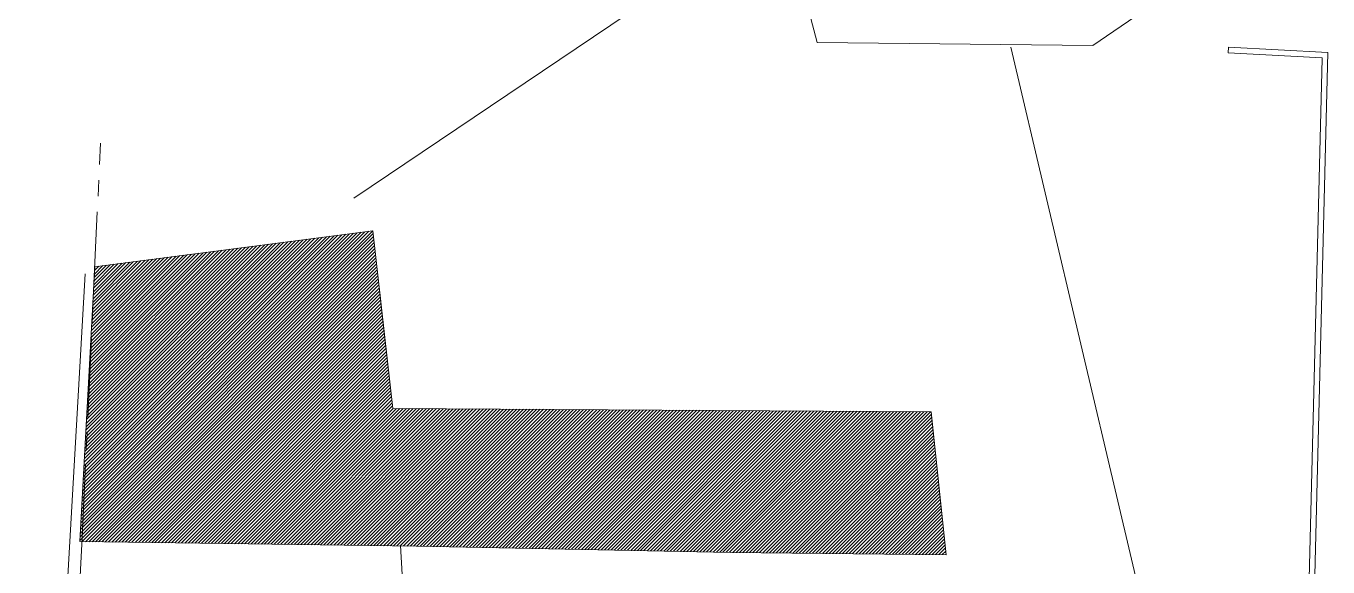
# Model space of a CAD drawing. Header units: millimetres. Extents: x 318905 to 439572, y -5133 to 105868.
# Drawn here: x 343205 to 384329, y 65860 to 82936 of the extents above; entities that cross this region are included whole.
import ezdxf

# ---------------------------------------------------------------- set-up
doc = ezdxf.new("R2010")
doc.units = ezdxf.units.MM
doc.header["$MEASUREMENT"] = 0
doc.linetypes.add('AXESX2', pattern=[4000, 2500, -500, 500, -500])
for name, color, linetype, lineweight in [('2D - Dessins placés (Géomètre)_Stylo_No__1', 7, 'Continuous', 5), ('INTI_HACHURES_Stylo_No__1', 7, 'Continuous', 5), ('INTI_HACHURES_Stylo_No__2', 8, 'Continuous', 5)]:
    doc.layers.add(name, color=color, linetype=linetype, lineweight=lineweight)
doc.layers.add('2D - Dessins placés (Géomètre)_Stylo_No__241', color=7, linetype='Continuous', lineweight=5, true_color=0x4d4d4d)

msp = doc.modelspace()

# ---------------------------------------------------------------- hatches: boundary and pattern name
at = {"layer": 'INTI_HACHURES_Stylo_No__2', "linetype": 'Continuous'}
h = msp.add_hatch(dxfattribs=at)
h.set_pattern_fill('Briques_thermique', color=256, style=0, pattern_type=2)
h.set_pattern_definition([(45, (0, 0), (-53.033009, 53.033009), [])])
h.paths.add_polyline_path([(371796.42, 70758.613), (372269.466, 66247.424), (365445.571, 66320.937), (355526.429, 66517.068), (344909.847, 66659.825), (345375.836, 75339.421), (354162.396, 76475.24), (354791.696, 70865.552)])

# ---------------------------------------------------------------- linework, layer by layer
at = {"layer": '2D - Dessins placés (Géomètre)_Stylo_No__1', "linetype": 'Continuous', "flags": 128}
msp.add_lwpolyline([(343205.455, 42610.043), (345071.694, 75116.937)], dxfattribs=at)
at = {"layer": '2D - Dessins placés (Géomètre)_Stylo_No__241', "linetype": 'Continuous'}
msp.add_line((343785.888, 43511.641), (344970.393, 66582.017), dxfattribs=at)
at = {"layer": '2D - Dessins placés (Géomètre)_Stylo_No__241', "linetype": 'Continuous', "flags": 128}
for points in [[(382698.444, 86294.019), (376900.676, 82317.036), (368193.313, 82411.463), (367086.44, 86617.869), (353561.644, 77499.161)], [(355036.745, 66533.14), (355242.809, 62889.993), (378814.179, 63160.903), (374312.19, 82273.777)]]:
    msp.add_lwpolyline(points, dxfattribs=at)
at = {"layer": '2D - Dessins placés (Géomètre)_Stylo_No__241', "linetype": 'AXESX2', "flags": 128}
msp.add_lwpolyline([(344970.393, 66582.017), (345556.338, 79238.196)], dxfattribs=at)
at = {"layer": 'INTI_HACHURES_Stylo_No__1', "linetype": 'Continuous', "flags": 128}
msp.add_lwpolyline([(383196.13, 44010.808), (384143.781, 81912.45), (384144.366, 81934.1), (381180.551, 82089.445), (381189.984, 82269.425), (384329.02, 82105.211), (383374.962, 44012.714)], close=True, dxfattribs=at)
at = {"layer": 'INTI_HACHURES_Stylo_No__2', "linetype": 'Continuous', "flags": 128}
msp.add_lwpolyline([(371796.42, 70758.613), (372269.466, 66247.424), (365445.571, 66320.937), (355526.429, 66517.068), (344909.847, 66659.825), (345375.836, 75339.421), (354162.396, 76475.24), (354791.696, 70865.552)], close=True, dxfattribs=at)

doc.saveas('drawing.dxf')
